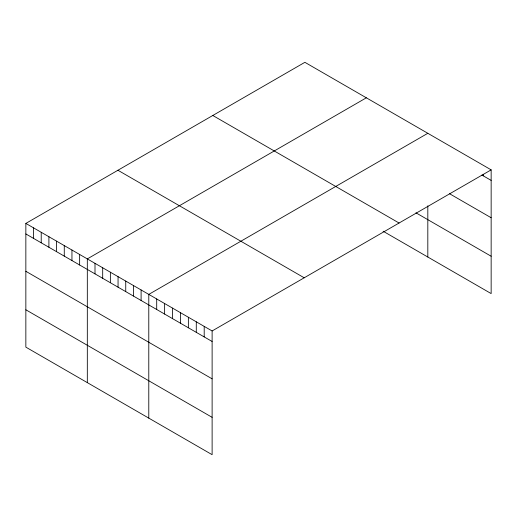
<?xml version="1.0" encoding="UTF-8"?>
<svg xmlns="http://www.w3.org/2000/svg" width="517" height="517" viewBox="0 0 517 517"><rect width="100%" height="100%" fill="white"/><g stroke="black" fill="none" stroke-linecap="round" stroke-linejoin="round"><path stroke-width="0.78" d="M25.85 223.415L212.119 330.958L212.119 454.682L25.85 347.14L25.85 223.415L304.881 62.318L491.15 169.86L491.15 293.585L383.11 231.215M366.346 97.803L87.321 258.901L87.321 382.632M427.817 133.296L148.786 294.393L148.786 418.117M212.119 330.958L491.15 169.86M481.915 175.056L491.15 180.388M449.59 193.746L491.15 217.741M415.946 212.81L491.15 256.232M212.797 115.478L399.072 223.021M117.928 170.255L304.203 277.797M25.85 233.942L212.119 341.485M25.85 271.296L212.119 378.838M25.85 309.786L212.119 417.329M483.233 174.313L483.233 175.819M427.817 205.811L427.817 257.02M204.202 326.382L204.202 336.91M196.286 321.813L196.286 332.341M188.369 317.244L188.369 327.772M180.452 312.675L180.452 323.203M172.536 308.1L172.536 318.627M164.619 303.531L164.619 314.058M156.703 298.962L156.703 309.489M141.102 289.953L141.102 300.48M133.425 285.52L133.425 296.047M125.741 281.08L125.741 291.607M118.057 276.647L118.057 287.174M110.373 272.213L110.373 282.741M102.689 267.774L102.689 278.301M95.005 263.34L95.005 273.868M79.637 254.467L79.637 264.995M71.953 250.028L71.953 260.555M64.27 245.594L64.27 256.122M56.586 241.155L56.586 251.682M48.902 236.721L48.902 247.249M41.218 232.288L41.218 242.816M33.534 227.848L33.534 238.376"/></g></svg>
